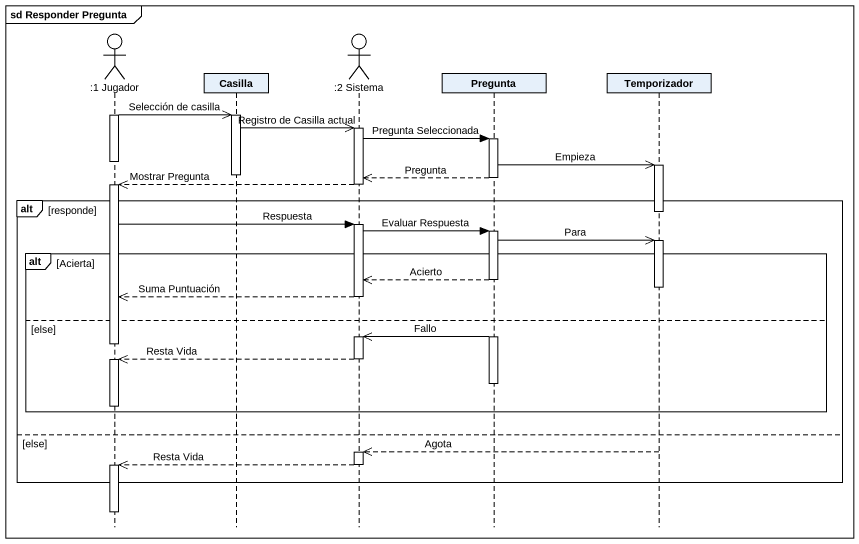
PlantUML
@startuml
mainframe sd Responder Pregunta
hide footbox
actor ":1 Jugador" as a1_Jugador
participant Casilla
actor ":2 Sistema" as a2_Sistema
participant Pregunta
participant Temporizador

activate a1_Jugador
a1_Jugador ->> Casilla : Selección de casilla
activate Casilla
Casilla ->> a2_Sistema : Registro de Casilla actual
activate a2_Sistema
a2_Sistema -> Pregunta : Pregunta Seleccionada
activate Pregunta
deactivate a1_Jugador
Pregunta ->> Temporizador : Empieza
activate Temporizador
deactivate Casilla
Pregunta -->> a2_Sistema : Pregunta
deactivate Pregunta
a2_Sistema -->> a1_Jugador : Mostrar Pregunta
deactivate a2_Sistema
activate a1_Jugador
alt responde
  deactivate Temporizador
  a1_Jugador -> a2_Sistema : Respuesta
  activate a2_Sistema
  a2_Sistema -> Pregunta : Evaluar Respuesta
  activate Pregunta
  Pregunta ->> Temporizador : Para
  activate Temporizador
  alt Acierta
    Pregunta -->> a2_Sistema : Acierto
    deactivate Pregunta
    deactivate Temporizador
    a2_Sistema -->> a1_Jugador : Suma Puntuación
    deactivate a2_Sistema
  else else
    activate Pregunta
    Pregunta ->> a2_Sistema : Fallo
    activate a2_Sistema
    deactivate a1_Jugador
    a2_Sistema -->> a1_Jugador : Resta Vida
    deactivate a2_Sistema
    activate a1_Jugador
    deactivate Pregunta
    deactivate a1_Jugador
  end
else else
  Temporizador -->> a2_Sistema : Agota
  activate a2_Sistema
  a2_Sistema -->> a1_Jugador : Resta Vida
  deactivate a2_Sistema
  activate a1_Jugador
end
deactivate a1_Jugador
@enduml
